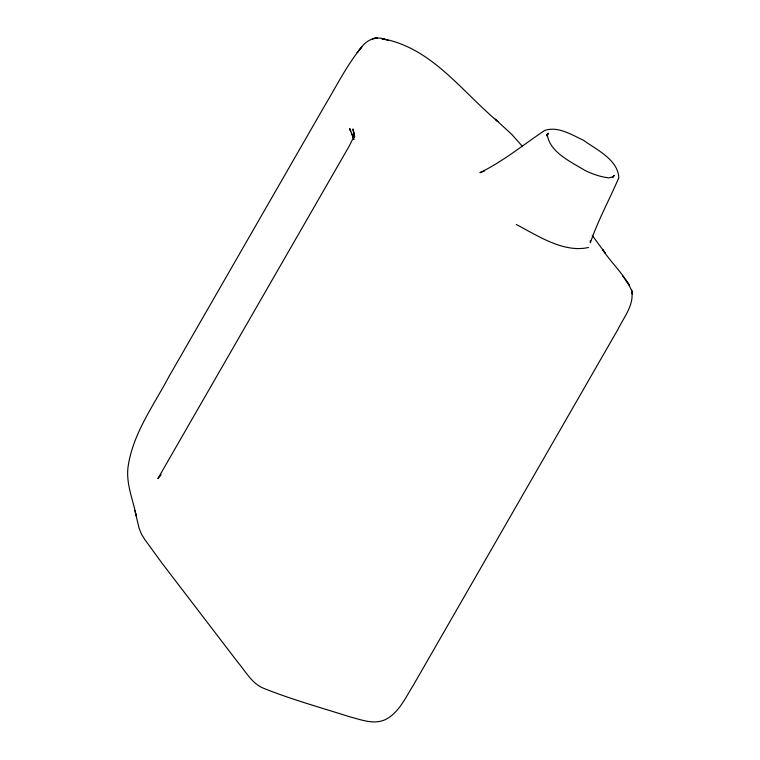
<?xml version="1.0" encoding="UTF-8"?>
<svg xmlns="http://www.w3.org/2000/svg" width="760" height="760" viewBox="0 0 760 760"><rect width="100%" height="100%" fill="white"/><g stroke="black" fill="none" stroke-linecap="round" stroke-linejoin="round"><path stroke-width="1.14" d="M592.249 235.429L605.121 252.966L602.461 249.337C611.562 263.577 625.394 275.215 631.75 290.995C634.182 305.273 623.608 317.585 617.766 329.697L413.231 685.406C405.441 697.68 399.038 712.642 385.443 719.577C373.654 725.059 360.696 719.558 349.04 716.575C320.625 707.531 291.773 699.542 264.062 688.484C252.12 683.886 245.965 671.85 238.108 662.625L162.222 563.454L144.856 539.591L141.493 534.194L139.08 528.238L134.928 510.663M590.387 240.464L590.415 242.62C598.034 220.248 609.577 199.386 618.83 177.65C617.766 159.334 596.391 149.748 583.347 140.191C571.596 134.786 557.764 125.789 544.531 130.549C523.212 144.846 503.13 161.405 479.959 172.691L484.5 170.914M546.829 134.843L548.008 133.741L546.658 135.717L547.276 134.32C549.366 152.133 570.598 161.614 585.058 170.477C591.783 173.812 600.486 176.823 607.231 177.641C608.285 179.018 615.277 175.322 612.864 177.222L614.232 175.341L613.643 176.463M546.658 135.717L548.387 133.161L547.029 135.156M161.167 474.838L157.861 478.61L349.41 145.749L354.274 135.859L353.865 137.617L353.979 133.703L354.435 137.284L354.131 134.881M588.468 247.475C563.587 253.156 537.462 235.571 516.297 224.494M384.892 39.472C376.352 35.634 366.89 39.834 361.674 47.063C346.854 65.046 336.471 86.136 324.529 106.02L168.939 376.608C153.425 405.868 132.354 434.255 127.927 467.923C126.169 484.443 133.123 500.099 136.239 515.973L135.603 513.456M388.303 40.384L381.71 38.627C431.347 47.187 461.605 91.371 497.933 121.609L495.264 119.177L511.898 134.539L522.329 146.252M625.774 279.984L629.461 285.323L622.573 275.785M350.303 129.741L349.79 128.972L350.712 131.129L349.752 128.868L350.094 129.618M349.98 129.333L353.229 137.541L351.528 133.2M353.923 139.308L353.124 137.294L353.885 139.222M354.559 136.686L352.982 128.963L354.654 136.819M354.074 134.292L354.54 136.591M632.282 293.901L631.531 289.883L632.082 292.847M353.295 130.368L354.284 136.144M590.406 240.815L590.415 242.62M361.674 47.063L357.228 52.573L361.674 47.063M376.931 38L372.466 38.722L376.931 38"/></g></svg>
